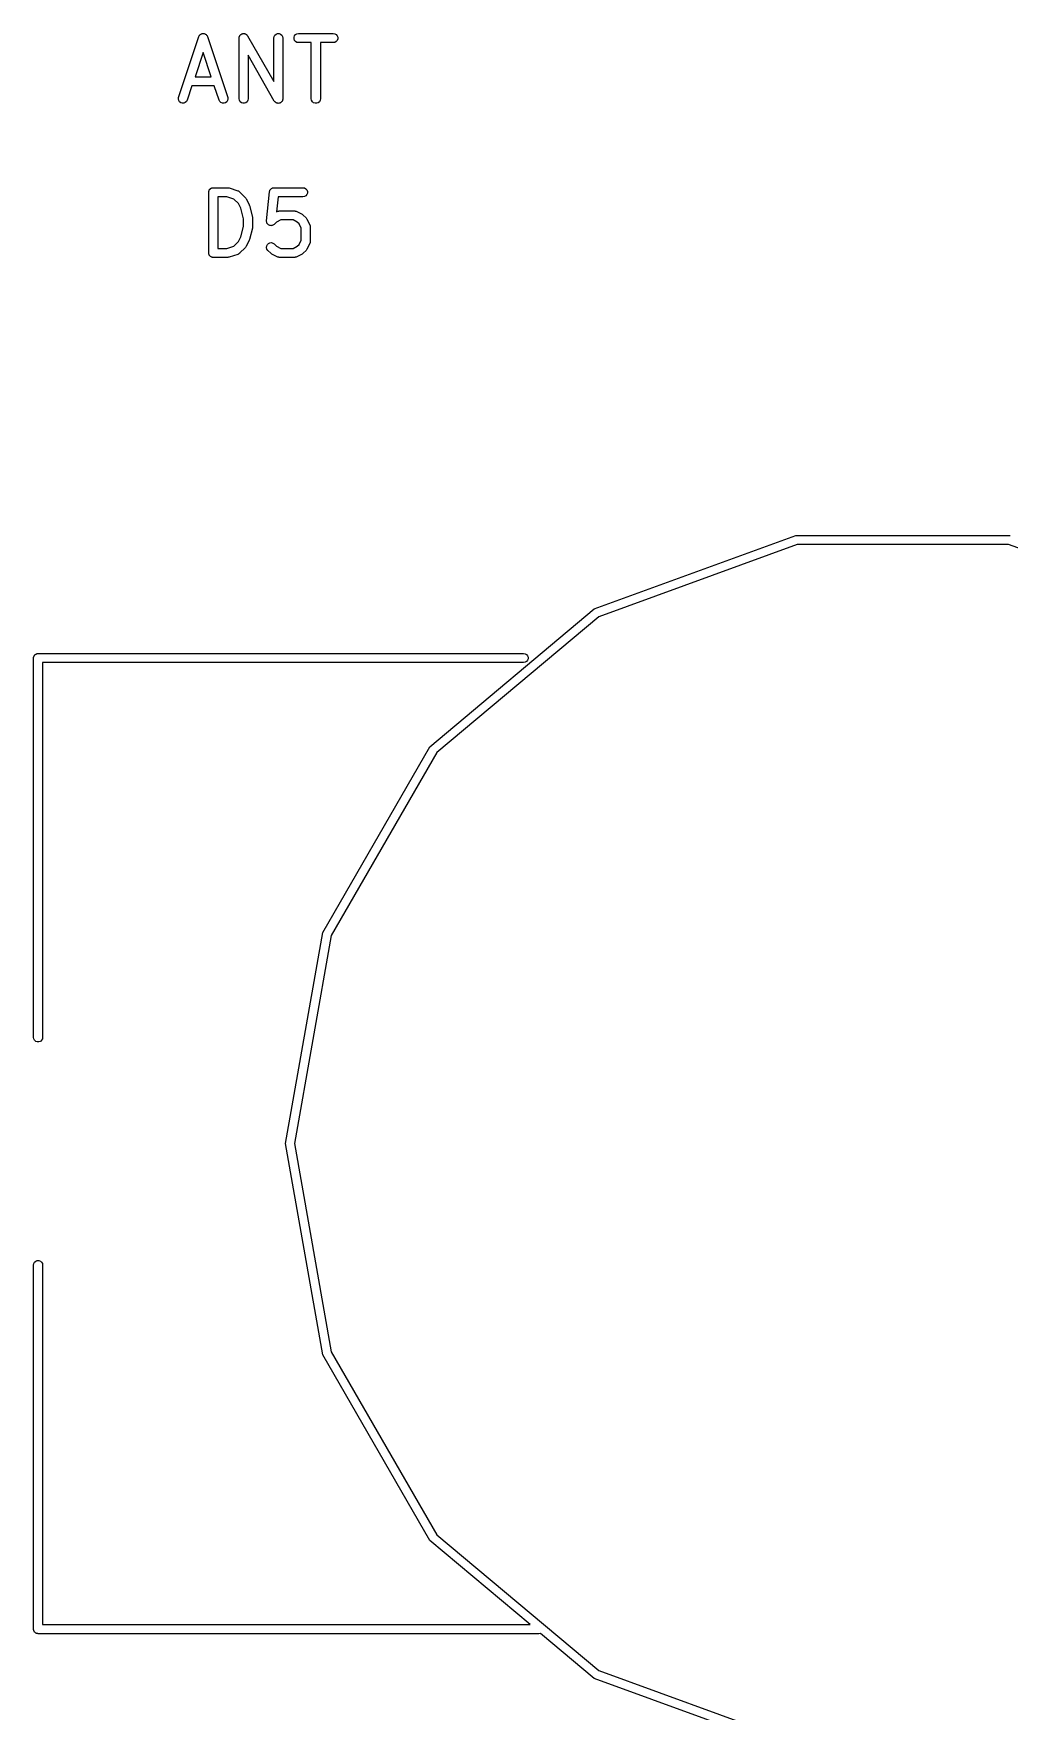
# Model space of a CAD drawing. Extents: x 103.2 to 159.1, y -150.7 to -109.
# Drawn here: x 127.15 to 143.23, y -136.66 to -109.01 of the extents above; entities that cross this region are included whole.
import ezdxf

# ---------------------------------------------------------------- set-up
doc = ezdxf.new("R2010")
doc.units = 0
doc.header["$MEASUREMENT"] = 0
doc.layers.add('BLACK', color=7, linetype='CONTINUOUS')

msp = doc.modelspace()

# ---------------------------------------------------------------- linework, layer by layer
at = {"layer": 'Black'}
for p, q in [((129.544, -110.064), (129.877, -109.064)), ((129.877, -109.064), (129.878, -109.062)), ((129.878, -109.062), (129.879, -109.06)), ((129.879, -109.06), (129.884, -109.051)), ((129.884, -109.051), (129.89, -109.041)), ((129.89, -109.041), (129.891, -109.04)), ((129.891, -109.04), (129.892, -109.038)), ((129.892, -109.038), (129.901, -109.031)), ((129.901, -109.031), (129.909, -109.024)), ((129.909, -109.024), (129.911, -109.023)), ((129.911, -109.023), (129.913, -109.022)), ((129.913, -109.022), (129.923, -109.018)), ((129.923, -109.018), (129.933, -109.014)), ((129.933, -109.014), (129.935, -109.014)), ((129.935, -109.014), (129.937, -109.013)), ((129.937, -109.013), (129.948, -109.014)), ((129.948, -109.014), (129.959, -109.013)), ((129.959, -109.013), (129.961, -109.014)), ((129.961, -109.014), (129.963, -109.014)), ((129.963, -109.014), (129.974, -109.018)), ((129.974, -109.018), (129.984, -109.022)), ((129.984, -109.022), (129.986, -109.023)), ((129.986, -109.023), (129.988, -109.024)), ((129.988, -109.024), (129.996, -109.031)), ((129.996, -109.031), (130.004, -109.038)), ((130.004, -109.038), (130.006, -109.04)), ((130.006, -109.04), (130.007, -109.041)), ((130.007, -109.041), (130.012, -109.051)), ((130.012, -109.051), (130.018, -109.06)), ((130.018, -109.06), (130.019, -109.062)), ((130.019, -109.062), (130.019, -109.064)), ((130.019, -109.064), (130.353, -110.064)), ((130.54, -109.088), (130.541, -109.081)), ((130.54, -110.088), (130.54, -109.088)), ((130.541, -109.074), (130.543, -109.068)), ((130.541, -109.081), (130.541, -109.074)), ((130.543, -109.068), (130.545, -109.062)), ((130.545, -109.062), (130.548, -109.056)), ((130.548, -109.056), (130.55, -109.05)), ((130.55, -109.05), (130.554, -109.045)), ((130.554, -109.045), (130.558, -109.039)), ((130.558, -109.039), (130.563, -109.035)), ((130.563, -109.035), (130.567, -109.03)), ((130.567, -109.03), (130.573, -109.027)), ((130.573, -109.027), (130.578, -109.023)), ((130.578, -109.023), (130.584, -109.02)), ((130.584, -109.02), (130.59, -109.017)), ((130.59, -109.017), (130.596, -109.016)), ((130.596, -109.016), (130.602, -109.014)), ((130.602, -109.014), (130.609, -109.014)), ((130.609, -109.014), (130.615, -109.013)), ((130.615, -109.013), (130.622, -109.014)), ((130.622, -109.014), (130.628, -109.014)), ((130.628, -109.014), (130.634, -109.016)), ((130.634, -109.016), (130.641, -109.017)), ((130.641, -109.017), (130.646, -109.02)), ((130.646, -109.02), (130.653, -109.023)), ((130.653, -109.023), (130.658, -109.027)), ((130.658, -109.027), (130.663, -109.03)), ((130.663, -109.03), (130.668, -109.035)), ((130.668, -109.035), (130.672, -109.039)), ((130.672, -109.039), (130.676, -109.045)), ((130.676, -109.045), (130.68, -109.05)), ((130.68, -109.05), (131.111, -109.805)), ((131.111, -109.088), (131.116, -109.062)), ((131.111, -109.805), (131.111, -109.088)), ((131.116, -109.062), (131.129, -109.039)), ((131.129, -109.039), (131.149, -109.023)), ((131.149, -109.023), (131.173, -109.014)), ((131.173, -109.014), (131.199, -109.014)), ((131.199, -109.014), (131.224, -109.023)), ((131.224, -109.023), (131.244, -109.039)), ((131.244, -109.039), (131.257, -109.062)), ((131.257, -109.062), (131.261, -109.088)), ((131.261, -109.088), (131.261, -110.088)), ((131.446, -109.075), (131.455, -109.05)), ((131.446, -109.101), (131.446, -109.075)), ((131.455, -109.125), (131.446, -109.101)), ((131.455, -109.05), (131.472, -109.03)), ((131.472, -109.145), (131.455, -109.125)), ((131.472, -109.03), (131.494, -109.017)), ((131.494, -109.158), (131.472, -109.145)), ((131.494, -109.017), (131.52, -109.013)), ((131.52, -109.163), (131.494, -109.158)), ((131.52, -109.013), (132.091, -109.013)), ((131.73, -109.163), (131.52, -109.163)), ((131.73, -110.088), (131.73, -109.163)), ((132.091, -109.163), (131.88, -109.163)), ((131.88, -109.163), (131.88, -110.088)), ((132.091, -109.013), (132.117, -109.017)), ((132.117, -109.158), (132.091, -109.163)), ((132.117, -109.017), (132.139, -109.03)), ((132.139, -109.145), (132.117, -109.158)), ((132.139, -109.03), (132.156, -109.05)), ((132.156, -109.125), (132.139, -109.145)), ((132.156, -109.05), (132.165, -109.075)), ((132.165, -109.101), (132.156, -109.125)), ((132.165, -109.075), (132.165, -109.101)), ((129.948, -109.325), (129.814, -109.727)), ((130.082, -109.727), (129.948, -109.325)), ((131.121, -110.125), (130.69, -109.37)), ((130.69, -109.37), (130.69, -110.088)), ((129.814, -109.727), (130.082, -109.727)), ((129.764, -109.877), (129.686, -110.111)), ((130.132, -109.877), (129.764, -109.877)), ((130.211, -110.111), (130.132, -109.877)), ((129.54, -110.09), (129.544, -110.064)), ((129.545, -110.115), (129.54, -110.09)), ((129.559, -110.137), (129.545, -110.115)), ((129.579, -110.154), (129.559, -110.137)), ((129.604, -110.162), (129.579, -110.154)), ((129.63, -110.161), (129.604, -110.162)), ((129.654, -110.151), (129.63, -110.161)), ((129.674, -110.134), (129.654, -110.151)), ((129.686, -110.111), (129.674, -110.134)), ((130.223, -110.134), (130.211, -110.111)), ((130.242, -110.151), (130.223, -110.134)), ((130.267, -110.161), (130.242, -110.151)), ((130.293, -110.162), (130.267, -110.161)), ((130.317, -110.154), (130.293, -110.162)), ((130.338, -110.137), (130.317, -110.154)), ((130.351, -110.115), (130.338, -110.137)), ((130.357, -110.09), (130.351, -110.115)), ((130.353, -110.064), (130.357, -110.09)), ((130.545, -110.113), (130.54, -110.088)), ((130.558, -110.136), (130.545, -110.113)), ((130.578, -110.153), (130.558, -110.136)), ((130.602, -110.161), (130.578, -110.153)), ((130.628, -110.161), (130.602, -110.161)), ((130.653, -110.153), (130.628, -110.161)), ((130.672, -110.136), (130.653, -110.153)), ((130.685, -110.113), (130.672, -110.136)), ((130.69, -110.088), (130.685, -110.113)), ((131.126, -110.13), (131.121, -110.125)), ((131.129, -110.136), (131.126, -110.13)), ((131.134, -110.14), (131.129, -110.136)), ((131.138, -110.145), (131.134, -110.14)), ((131.144, -110.148), (131.138, -110.145)), ((131.149, -110.153), (131.144, -110.148)), ((131.155, -110.155), (131.149, -110.153)), ((131.16, -110.158), (131.155, -110.155)), ((131.167, -110.159), (131.16, -110.158)), ((131.173, -110.161), (131.167, -110.159)), ((131.18, -110.161), (131.173, -110.161)), ((131.186, -110.163), (131.18, -110.161)), ((131.193, -110.161), (131.186, -110.163)), ((131.199, -110.161), (131.193, -110.161)), ((131.205, -110.159), (131.199, -110.161)), ((131.212, -110.158), (131.205, -110.159)), ((131.218, -110.155), (131.212, -110.158)), ((131.224, -110.153), (131.218, -110.155)), ((131.229, -110.148), (131.224, -110.153)), ((131.234, -110.145), (131.229, -110.148)), ((131.239, -110.14), (131.234, -110.145)), ((131.244, -110.136), (131.239, -110.14)), ((131.247, -110.13), (131.244, -110.136)), ((131.251, -110.125), (131.247, -110.13)), ((131.254, -110.119), (131.251, -110.125)), ((131.257, -110.113), (131.254, -110.119)), ((131.258, -110.107), (131.257, -110.113)), ((131.26, -110.101), (131.258, -110.107)), ((131.261, -110.088), (131.26, -110.094)), ((131.26, -110.094), (131.26, -110.101)), ((131.735, -110.113), (131.73, -110.088)), ((131.748, -110.136), (131.735, -110.113)), ((131.768, -110.153), (131.748, -110.136)), ((131.792, -110.161), (131.768, -110.153)), ((131.819, -110.161), (131.792, -110.161)), ((131.843, -110.153), (131.819, -110.161)), ((131.863, -110.136), (131.843, -110.153)), ((131.876, -110.113), (131.863, -110.136)), ((131.88, -110.088), (131.876, -110.113)), ((130.04, -111.628), (130.041, -111.621)), ((130.04, -112.628), (130.04, -111.628)), ((130.041, -111.615), (130.043, -111.608)), ((130.041, -111.621), (130.041, -111.615)), ((130.043, -111.608), (130.045, -111.602)), ((130.045, -111.602), (130.048, -111.596)), ((130.048, -111.596), (130.05, -111.59)), ((130.05, -111.59), (130.054, -111.585)), ((130.054, -111.585), (130.058, -111.579)), ((130.058, -111.579), (130.063, -111.575)), ((130.063, -111.575), (130.067, -111.57)), ((130.067, -111.57), (130.072, -111.567)), ((130.072, -111.567), (130.078, -111.563)), ((130.078, -111.563), (130.084, -111.56)), ((130.084, -111.56), (130.089, -111.557)), ((130.089, -111.557), (130.096, -111.556)), ((130.096, -111.556), (130.102, -111.554)), ((130.102, -111.554), (130.109, -111.554)), ((130.109, -111.554), (130.115, -111.553)), ((130.115, -111.553), (130.353, -111.553)), ((130.353, -111.553), (130.365, -111.555)), ((130.365, -111.555), (130.377, -111.556)), ((130.377, -111.556), (130.52, -111.604)), ((130.52, -111.604), (130.523, -111.606)), ((130.523, -111.606), (130.528, -111.607)), ((130.528, -111.607), (130.535, -111.612)), ((130.535, -111.612), (130.543, -111.616)), ((130.543, -111.616), (130.545, -111.62)), ((130.545, -111.62), (130.549, -111.622)), ((130.549, -111.622), (130.644, -111.717)), ((130.993, -112.096), (131.04, -111.62)), ((131.04, -111.62), (131.041, -111.617)), ((131.041, -111.615), (131.045, -111.605)), ((131.041, -111.617), (131.041, -111.615)), ((131.045, -111.605), (131.047, -111.595)), ((131.047, -111.595), (131.049, -111.593)), ((131.049, -111.593), (131.05, -111.59)), ((131.05, -111.59), (131.057, -111.582)), ((131.057, -111.582), (131.063, -111.574)), ((131.063, -111.574), (131.065, -111.572)), ((131.065, -111.572), (131.067, -111.57)), ((131.067, -111.57), (131.076, -111.565)), ((131.076, -111.565), (131.084, -111.559)), ((131.084, -111.559), (131.087, -111.559)), ((131.087, -111.559), (131.089, -111.557)), ((131.089, -111.557), (131.099, -111.555)), ((131.099, -111.555), (131.109, -111.553)), ((131.109, -111.553), (131.112, -111.553)), ((131.112, -111.553), (131.115, -111.553)), ((131.115, -111.553), (131.591, -111.553)), ((131.591, -111.553), (131.617, -111.557)), ((131.617, -111.557), (131.639, -111.57)), ((131.639, -111.685), (131.617, -111.698)), ((131.639, -111.57), (131.656, -111.59)), ((131.656, -111.665), (131.639, -111.685)), ((131.656, -111.59), (131.665, -111.615)), ((131.665, -111.641), (131.656, -111.665)), ((131.665, -111.615), (131.665, -111.641)), ((130.19, -111.703), (130.19, -112.553)), ((130.341, -111.703), (130.19, -111.703)), ((130.455, -111.741), (130.341, -111.703)), ((130.53, -111.815), (130.455, -111.741)), ((130.568, -111.892), (130.53, -111.815)), ((130.611, -112.065), (130.568, -111.892)), ((130.644, -111.717), (130.651, -111.727)), ((130.651, -111.727), (130.658, -111.737)), ((130.658, -111.737), (130.706, -111.832)), ((130.706, -111.832), (130.708, -111.84)), ((130.708, -111.84), (130.712, -111.847)), ((130.712, -111.847), (130.759, -112.038)), ((131.183, -111.703), (131.158, -111.951)), ((131.158, -111.951), (131.177, -111.941)), ((131.177, -111.941), (131.181, -111.94)), ((131.181, -111.94), (131.185, -111.938)), ((131.591, -111.703), (131.183, -111.703)), ((131.185, -111.938), (131.193, -111.937)), ((131.193, -111.937), (131.202, -111.934)), ((131.202, -111.934), (131.206, -111.934)), ((131.206, -111.934), (131.21, -111.934)), ((131.21, -111.934), (131.448, -111.934)), ((131.448, -111.934), (131.453, -111.934)), ((131.453, -111.934), (131.457, -111.934)), ((131.457, -111.934), (131.465, -111.937)), ((131.465, -111.937), (131.474, -111.938)), ((131.474, -111.938), (131.478, -111.94)), ((131.478, -111.94), (131.482, -111.941)), ((131.482, -111.941), (131.577, -111.989)), ((131.617, -111.698), (131.591, -111.703)), ((130.568, -112.363), (130.611, -112.19)), ((130.611, -112.19), (130.611, -112.065)), ((130.759, -112.217), (130.712, -112.408)), ((130.759, -112.038), (130.76, -112.047)), ((130.76, -112.208), (130.759, -112.217)), ((130.76, -112.047), (130.761, -112.056)), ((130.761, -112.199), (130.76, -112.208)), ((130.761, -112.056), (130.761, -112.199)), ((130.993, -112.097), (130.993, -112.096)), ((130.994, -112.11), (130.993, -112.097)), ((130.993, -112.097), (130.993, -112.097)), ((130.995, -112.122), (130.994, -112.11)), ((130.995, -112.123), (130.995, -112.122)), ((131, -112.135), (130.995, -112.123)), ((130.995, -112.123), (130.995, -112.123)), ((131.005, -112.146), (131, -112.135)), ((131.006, -112.146), (131.005, -112.146)), ((131.006, -112.147), (131.006, -112.146)), ((131.015, -112.156), (131.006, -112.147)), ((131.024, -112.165), (131.015, -112.156)), ((131.036, -112.171), (131.024, -112.165)), ((131.024, -112.165), (131.024, -112.165)), ((131.024, -112.165), (131.024, -112.165)), ((131.047, -112.176), (131.036, -112.171)), ((131.048, -112.176), (131.047, -112.176)), ((131.06, -112.177), (131.048, -112.176)), ((131.048, -112.176), (131.048, -112.176)), ((131.073, -112.179), (131.06, -112.177)), ((131.074, -112.178), (131.073, -112.178)), ((131.073, -112.178), (131.073, -112.179)), ((131.086, -112.175), (131.074, -112.178)), ((131.098, -112.172), (131.086, -112.175)), ((131.099, -112.172), (131.098, -112.172)), ((131.109, -112.165), (131.099, -112.172)), ((131.099, -112.172), (131.099, -112.172)), ((131.12, -112.157), (131.109, -112.165)), ((131.159, -112.118), (131.12, -112.157)), ((131.12, -112.157), (131.12, -112.157)), ((131.12, -112.157), (131.12, -112.157)), ((131.228, -112.084), (131.159, -112.118)), ((131.431, -112.084), (131.228, -112.084)), ((131.499, -112.118), (131.431, -112.084)), ((131.53, -112.148), (131.499, -112.118)), ((131.564, -112.217), (131.53, -112.148)), ((131.564, -112.419), (131.564, -112.217)), ((131.577, -111.989), (131.587, -111.996)), ((131.587, -111.996), (131.597, -112.003)), ((131.597, -112.003), (131.644, -112.051)), ((131.644, -112.051), (131.651, -112.061)), ((131.651, -112.061), (131.658, -112.07)), ((131.658, -112.07), (131.706, -112.165)), ((131.706, -112.165), (131.707, -112.17)), ((131.707, -112.17), (131.709, -112.173)), ((131.709, -112.173), (131.711, -112.182)), ((131.711, -112.182), (131.713, -112.19)), ((131.713, -112.19), (131.713, -112.195)), ((131.713, -112.195), (131.714, -112.199)), ((131.714, -112.199), (131.714, -112.437)), ((130.341, -112.553), (130.455, -112.514)), ((130.455, -112.514), (130.53, -112.44)), ((130.53, -112.44), (130.568, -112.363)), ((130.658, -112.518), (130.651, -112.528)), ((130.706, -112.423), (130.658, -112.518)), ((130.708, -112.415), (130.706, -112.423)), ((130.712, -112.408), (130.708, -112.415)), ((130.993, -112.539), (130.995, -112.513)), ((130.995, -112.513), (131.006, -112.489)), ((131.006, -112.489), (131.024, -112.471)), ((131.024, -112.471), (131.048, -112.46)), ((131.048, -112.46), (131.074, -112.458)), ((131.074, -112.458), (131.099, -112.464)), ((131.099, -112.464), (131.12, -112.479)), ((131.12, -112.479), (131.159, -112.518)), ((131.159, -112.518), (131.228, -112.553)), ((131.431, -112.553), (131.499, -112.518)), ((131.499, -112.518), (131.53, -112.488)), ((131.53, -112.488), (131.564, -112.419)), ((131.706, -112.471), (131.658, -112.566)), ((131.707, -112.467), (131.706, -112.471)), ((131.709, -112.463), (131.707, -112.467)), ((131.711, -112.454), (131.709, -112.463)), ((131.713, -112.446), (131.711, -112.454)), ((131.714, -112.437), (131.713, -112.441)), ((131.713, -112.441), (131.713, -112.446)), ((130.041, -112.634), (130.04, -112.628)), ((130.041, -112.641), (130.041, -112.634)), ((130.043, -112.647), (130.041, -112.641)), ((130.045, -112.653), (130.043, -112.647)), ((130.048, -112.659), (130.045, -112.653)), ((130.05, -112.665), (130.048, -112.659)), ((130.054, -112.67), (130.05, -112.665)), ((130.058, -112.676), (130.054, -112.67)), ((130.063, -112.68), (130.058, -112.676)), ((130.067, -112.685), (130.063, -112.68)), ((130.072, -112.688), (130.067, -112.685)), ((130.078, -112.693), (130.072, -112.688)), ((130.084, -112.695), (130.078, -112.693)), ((130.089, -112.698), (130.084, -112.695)), ((130.096, -112.699), (130.089, -112.698)), ((130.102, -112.701), (130.096, -112.699)), ((130.109, -112.701), (130.102, -112.701)), ((130.115, -112.703), (130.109, -112.701)), ((130.353, -112.703), (130.115, -112.703)), ((130.19, -112.553), (130.341, -112.553)), ((130.365, -112.7), (130.353, -112.703)), ((130.377, -112.699), (130.365, -112.7)), ((130.52, -112.651), (130.377, -112.699)), ((130.523, -112.649), (130.52, -112.651)), ((130.528, -112.648), (130.523, -112.649)), ((130.535, -112.643), (130.528, -112.648)), ((130.543, -112.639), (130.535, -112.643)), ((130.545, -112.635), (130.543, -112.639)), ((130.549, -112.633), (130.545, -112.635)), ((130.644, -112.538), (130.549, -112.633)), ((130.651, -112.528), (130.644, -112.538)), ((130.999, -112.564), (130.993, -112.539)), ((131.014, -112.585), (130.999, -112.564)), ((131.062, -112.633), (131.014, -112.585)), ((131.072, -112.64), (131.062, -112.633)), ((131.081, -112.647), (131.072, -112.64)), ((131.177, -112.695), (131.081, -112.647)), ((131.181, -112.696), (131.177, -112.695)), ((131.185, -112.698), (131.181, -112.696)), ((131.193, -112.7), (131.185, -112.698)), ((131.202, -112.702), (131.193, -112.7)), ((131.206, -112.702), (131.202, -112.702)), ((131.21, -112.703), (131.206, -112.702)), ((131.448, -112.703), (131.21, -112.703)), ((131.228, -112.553), (131.431, -112.553)), ((131.453, -112.702), (131.448, -112.703)), ((131.457, -112.702), (131.453, -112.702)), ((131.465, -112.7), (131.457, -112.702)), ((131.474, -112.698), (131.465, -112.7)), ((131.478, -112.696), (131.474, -112.698)), ((131.482, -112.695), (131.478, -112.696)), ((131.577, -112.647), (131.482, -112.695)), ((131.587, -112.64), (131.577, -112.647)), ((131.597, -112.633), (131.587, -112.64)), ((131.644, -112.585), (131.597, -112.633)), ((131.651, -112.576), (131.644, -112.585)), ((131.658, -112.566), (131.651, -112.576)), ((136.392, -118.491), (139.712, -117.283)), ((139.738, -117.43), (136.466, -118.621)), ((139.712, -117.283), (143.246, -117.283)), ((143.22, -117.43), (139.738, -117.43)), ((146.492, -118.621), (143.22, -117.43)), ((133.684, -120.763), (136.392, -118.491)), ((136.466, -118.621), (133.799, -120.859)), ((127.154, -119.303), (127.155, -119.297)), ((127.154, -125.553), (127.154, -119.303)), ((127.155, -119.29), (127.157, -119.284)), ((127.155, -119.297), (127.155, -119.29)), ((127.157, -119.284), (127.159, -119.277)), ((127.159, -119.277), (127.162, -119.272)), ((127.162, -119.272), (127.164, -119.265)), ((127.164, -119.265), (127.168, -119.26)), ((127.168, -119.26), (127.172, -119.255)), ((127.172, -119.255), (127.177, -119.251)), ((127.177, -119.251), (127.181, -119.246)), ((127.181, -119.246), (127.186, -119.242)), ((127.186, -119.242), (127.191, -119.238)), ((127.191, -119.238), (127.198, -119.236)), ((127.198, -119.236), (127.203, -119.233)), ((127.203, -119.233), (127.21, -119.231)), ((127.21, -119.231), (127.216, -119.229)), ((127.216, -119.229), (127.223, -119.229)), ((127.223, -119.229), (127.229, -119.228)), ((127.229, -119.228), (135.229, -119.228)), ((135.229, -119.378), (127.304, -119.378)), ((127.304, -119.378), (127.304, -125.553)), ((135.229, -119.228), (135.255, -119.233)), ((135.255, -119.373), (135.229, -119.378)), ((135.255, -119.233), (135.277, -119.246)), ((135.277, -119.36), (135.255, -119.373)), ((135.277, -119.246), (135.294, -119.265)), ((135.294, -119.34), (135.277, -119.36)), ((135.294, -119.265), (135.303, -119.29)), ((135.303, -119.316), (135.294, -119.34)), ((135.303, -119.29), (135.303, -119.316)), ((131.918, -123.823), (133.684, -120.763)), ((133.799, -120.859), (132.059, -123.874)), ((131.304, -127.303), (131.918, -123.823)), ((132.059, -123.874), (131.454, -127.303)), ((127.159, -125.579), (127.154, -125.553)), ((127.172, -125.601), (127.159, -125.579)), ((127.191, -125.618), (127.172, -125.601)), ((127.216, -125.627), (127.191, -125.618)), ((127.242, -125.627), (127.216, -125.627)), ((127.266, -125.618), (127.242, -125.627)), ((127.286, -125.601), (127.266, -125.618)), ((127.299, -125.579), (127.286, -125.601)), ((127.304, -125.553), (127.299, -125.579)), ((131.918, -130.783), (131.304, -127.303)), ((131.454, -127.303), (132.059, -130.732)), ((127.154, -129.303), (127.159, -129.277)), ((127.154, -135.303), (127.154, -129.303)), ((127.159, -129.277), (127.172, -129.255)), ((127.172, -129.255), (127.191, -129.238)), ((127.191, -129.238), (127.216, -129.229)), ((127.216, -129.229), (127.242, -129.229)), ((127.242, -129.229), (127.266, -129.238)), ((127.266, -129.238), (127.286, -129.255)), ((127.286, -129.255), (127.299, -129.277)), ((127.299, -129.277), (127.304, -129.303)), ((127.304, -129.303), (127.304, -135.228)), ((132.059, -130.732), (133.799, -133.747)), ((133.684, -133.843), (131.918, -130.783)), ((133.799, -133.747), (136.466, -135.985)), ((135.335, -135.228), (133.684, -133.843)), ((127.155, -135.309), (127.154, -135.303)), ((127.155, -135.316), (127.155, -135.309)), ((127.157, -135.322), (127.155, -135.316)), ((127.159, -135.329), (127.157, -135.322)), ((127.162, -135.334), (127.159, -135.329)), ((127.164, -135.34), (127.162, -135.334)), ((127.168, -135.346), (127.164, -135.34)), ((127.172, -135.351), (127.168, -135.346)), ((127.177, -135.355), (127.172, -135.351)), ((127.181, -135.36), (127.177, -135.355)), ((127.186, -135.364), (127.181, -135.36)), ((127.191, -135.368), (127.186, -135.364)), ((127.198, -135.37), (127.191, -135.368)), ((127.203, -135.373), (127.198, -135.37)), ((127.21, -135.375), (127.203, -135.373)), ((127.216, -135.377), (127.21, -135.375)), ((127.223, -135.377), (127.216, -135.377)), ((127.229, -135.378), (127.223, -135.377)), ((135.479, -135.378), (127.229, -135.378)), ((127.304, -135.228), (135.335, -135.228)), ((135.505, -135.373), (135.479, -135.378)), ((135.507, -135.372), (135.505, -135.373)), ((136.392, -136.115), (135.507, -135.372)), ((136.466, -135.985), (139.451, -137.071)), ((139.179, -137.13), (136.392, -136.115))]:
    msp.add_line(p, q, dxfattribs=at)

doc.saveas('drawing.dxf')
